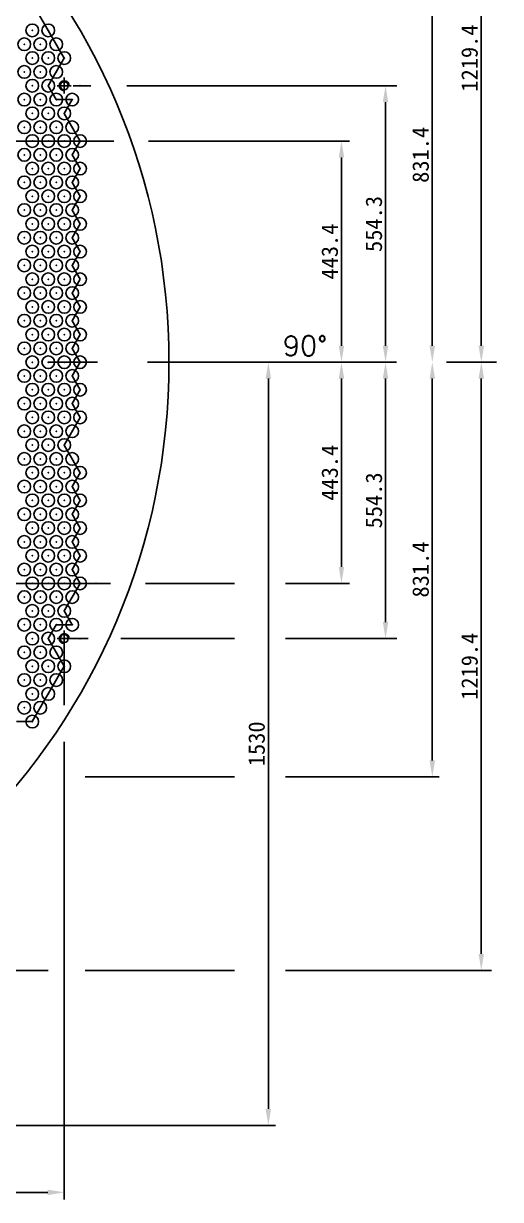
# Model space of a CAD drawing. Extents: x 193 to 9179, y 3 to 6441.
# Drawn here: x 3333 to 4290, y 2662 to 5020 of the extents above; entities that cross this region are included whole.
import ezdxf

# ---------------------------------------------------------------- set-up
doc = ezdxf.new("R2010")
doc.units = 0
doc.header["$LTSCALE"] = 400
doc.header["$MEASUREMENT"] = 0
doc.linetypes.add('CENTER', pattern=[2, 1.25, -0.25, 0.25, -0.25])
for name, color, linetype in [('1', 1, 'CENTER'), ('3', 3, 'CONTINUOUS'), ('4', 4, 'CONTINUOUS')]:
    doc.layers.add(name, color=color, linetype=linetype)
doc.styles.add('ROMANS', font='romans.shx', dxfattribs={"bigfont": 'whgtxt.shx'})

msp = doc.modelspace()

# ---------------------------------------------------------------- linework, layer by layer
at = {"layer": '1'}
msp.add_line((381.8, 4341.2), (4290.1, 4341.2), dxfattribs=at)
at = {"layer": '3', "linetype": 'CENTER'}
for p, q in [((3350.9, 5061.7), (3414.9, 4950.9)), ((3414.9, 4950.9), (3398.9, 4923.2)), ((3398.9, 4923.2), (3382.9, 4895.5)), ((3382.9, 4895.5), (3398.9, 4867.8)), ((3398.9, 4867.8), (3430.9, 4867.8)), ((3430.9, 4867.8), (3414.9, 4840)), ((3414.9, 4840), (3446.9, 4784.6)), ((3446.9, 4784.6), (3430.9, 4756.9)), ((3430.9, 4756.9), (3446.9, 4729.2)), ((3446.9, 4729.2), (3430.9, 4701.5)), ((3430.9, 4701.5), (3446.9, 4673.8)), ((3446.9, 4673.8), (3430.9, 4646.1)), ((3430.9, 4646.1), (3446.9, 4618.3)), ((3446.9, 4618.3), (3430.9, 4590.6)), ((3430.9, 4590.6), (3446.9, 4562.9)), ((3446.9, 4562.9), (3430.9, 4535.2)), ((3430.9, 4535.2), (3446.9, 4507.5)), ((3446.9, 4507.5), (3430.9, 4479.8)), ((3430.9, 4479.8), (3446.9, 4452.1)), ((3446.9, 4452.1), (3430.9, 4424.4)), ((3430.9, 4424.4), (3446.9, 4396.6)), ((3446.9, 4396.6), (3430.9, 4368.9)), ((3430.9, 4368.9), (3446.9, 4341.2)), ((3446.9, 4341.2), (3430.9, 4313.5)), ((3430.9, 4313.5), (3446.9, 4285.8)), ((3446.9, 4285.8), (3430.9, 4258.1)), ((3430.9, 4258.1), (3446.9, 4230.4)), ((3446.9, 4230.4), (3414.9, 4174.9)), ((3414.9, 4174.9), (3446.9, 4119.5)), ((3446.9, 4119.5), (3430.9, 4091.8)), ((3430.9, 4091.8), (3446.9, 4064.1)), ((3446.9, 4064.1), (3430.9, 4036.4)), ((3430.9, 4036.4), (3446.9, 4008.7)), ((3446.9, 4008.7), (3430.9, 3980.9)), ((3430.9, 3980.9), (3446.9, 3953.2)), ((3446.9, 3953.2), (3430.9, 3925.5)), ((3430.9, 3925.5), (3446.9, 3897.8)), ((3446.9, 3897.8), (3414.9, 3842.4)), ((3446.9, 3897.8), (3446.9, 3897.8)), ((3414.9, 3842.4), (3430.9, 3814.7)), ((3398.9, 3814.7), (3382.9, 3787)), ((3430.9, 3814.7), (3398.9, 3814.7)), ((3382.9, 3787), (3414.9, 3731.5)), ((3414.9, 3731.5), (3350.9, 3620.7)), ((3350.9, 3620.7), (3318.9, 3620.7))]:
    msp.add_line(p, q, dxfattribs=at)
at = {"layer": '3', "color": 4, "linetype": 'CENTER'}
msp.add_line((3636.1, 4341.2), (3838.7, 4341.2), dxfattribs=at)
at = {"layer": '3'}
for centre, radius in [((2294.9, 4341.2), 1330.2), ((3414.9, 4895.5), 8), ((3414.9, 3787), 8)]:
    msp.add_circle(centre, radius, dxfattribs=at)
at = {"layer": '3', "color": 4, "linetype": 'CENTER'}
for points in [[(3818.9, 4308.2), (3829.9, 4308.2), (3824.4, 4341.2)], [(3818.9, 2844), (3829.9, 2844), (3824.4, 2811)]]:
    msp.add_solid(points, dxfattribs=at)
at = {"layer": '4', "color": 4}
for p, q in [((4251.6, 4374.2), (4251.6, 5527.6)), ((4153.3, 4374.2), (4153.3, 5139.6)), ((3400.5, 4895.5), (3429, 4895.5)), ((3433.1, 4895.5), (3468.3, 4895.5)), ((3540.2, 4895.5), (4081.9, 4895.5)), ((4059.5, 4374.2), (4059.5, 4862.5)), ((2296.2, 4784.6), (3514.6, 4784.6)), ((3583.9, 4784.6), (3986.9, 4784.6)), ((3971.1, 4374.2), (3971.1, 4751.6)), ((3971.1, 4308.2), (3971.1, 3930.8)), ((4059.5, 4308.2), (4059.5, 3820)), ((4153.3, 4308.2), (4153.3, 3542.8)), ((4251.6, 4308.2), (4251.6, 3154.8)), ((2296.2, 3897.8), (3507.8, 3897.8)), ((3578, 3897.8), (3756.2, 3897.8)), ((3858.5, 3897.8), (3986.9, 3897.8)), ((3400.5, 3787), (3429, 3787)), ((3414.9, 3776), (3414.9, 3653.7)), ((3425.9, 3787), (3463.1, 3787)), ((3528.8, 3787), (3756.2, 3787)), ((3858.5, 3787), (4081.9, 3787)), ((3414.9, 3580.2), (3414.9, 2662.5)), ((3457.1, 3509.8), (3756.2, 3509.8)), ((3858.5, 3509.8), (4167, 3509.8)), ((2305.9, 3121.8), (3382.9, 3121.8)), ((3457.1, 3121.8), (3756.2, 3121.8)), ((3858.5, 3121.8), (4272.1, 3121.8)), ((2327.9, 2676.8), (3381.9, 2676.8))]:
    msp.add_line(p, q, dxfattribs=at)
at = {"layer": '4'}
for p, q in [((3414.9, 4880.1), (3414.9, 4911.8)), ((3824.4, 2844), (3824.4, 4308.2)), ((3414.9, 3771.6), (3414.9, 3803.2)), ((2331.3, 2811), (3838.7, 2811))]:
    msp.add_line(p, q, dxfattribs=at)
for centre in [(3350.9, 5006.3), (3382.9, 5006.3), (3334.9, 4978.6), (3366.9, 4978.6), (3398.9, 4978.6), (3350.9, 4950.9), (3382.9, 4950.9), (3414.9, 4950.9), (3334.9, 4923.2), (3366.9, 4923.2), (3398.9, 4923.2), (3350.9, 4895.5), (3382.9, 4895.5), (3334.9, 4867.8), (3366.9, 4867.8), (3398.9, 4867.8), (3430.9, 4867.8), (3350.9, 4840), (3382.9, 4840), (3414.9, 4840), (3334.9, 4812.3), (3366.9, 4812.3), (3398.9, 4812.3), (3430.9, 4812.3), (3350.9, 4784.6), (3382.9, 4784.6), (3414.9, 4784.6), (3446.9, 4784.6), (3334.9, 4756.9), (3366.9, 4756.9), (3398.9, 4756.9), (3430.9, 4756.9), (3350.9, 4729.2), (3382.9, 4729.2), (3414.9, 4729.2), (3446.9, 4729.2), (3334.9, 4701.5), (3366.9, 4701.5), (3398.9, 4701.5), (3430.9, 4701.5), (3350.9, 4673.8), (3382.9, 4673.8), (3414.9, 4673.8), (3446.9, 4673.8), (3334.9, 4646.1), (3366.9, 4646.1), (3398.9, 4646.1), (3430.9, 4646.1), (3350.9, 4618.3), (3382.9, 4618.3), (3414.9, 4618.3), (3446.9, 4618.3), (3334.9, 4590.6), (3366.9, 4590.6), (3398.9, 4590.6), (3430.9, 4590.6), (3350.9, 4562.9), (3382.9, 4562.9), (3414.9, 4562.9), (3446.9, 4562.9), (3334.9, 4535.2), (3366.9, 4535.2), (3398.9, 4535.2), (3430.9, 4535.2), (3350.9, 4507.5), (3382.9, 4507.5), (3414.9, 4507.5), (3446.9, 4507.5), (3334.9, 4479.8), (3366.9, 4479.8), (3398.9, 4479.8), (3430.9, 4479.8), (3350.9, 4452.1), (3382.9, 4452.1), (3414.9, 4452.1), (3446.9, 4452.1), (3334.9, 4424.4), (3366.9, 4424.4), (3398.9, 4424.4), (3430.9, 4424.4), (3350.9, 4396.6), (3382.9, 4396.6), (3414.9, 4396.6), (3446.9, 4396.6), (3334.9, 4368.9), (3366.9, 4368.9), (3398.9, 4368.9), (3430.9, 4368.9), (3350.9, 4341.2), (3382.9, 4341.2), (3414.9, 4341.2), (3446.9, 4341.2), (3334.9, 4313.5), (3366.9, 4313.5), (3398.9, 4313.5), (3430.9, 4313.5), (3350.9, 4285.8), (3382.9, 4285.8), (3414.9, 4285.8), (3446.9, 4285.8), (3334.9, 4258.1), (3366.9, 4258.1), (3398.9, 4258.1), (3430.9, 4258.1), (3350.9, 4230.4), (3382.9, 4230.4), (3414.9, 4230.4), (3446.9, 4230.4), (3334.9, 4202.6), (3366.9, 4202.6), (3398.9, 4202.6), (3430.9, 4202.6), (3350.9, 4174.9), (3382.9, 4174.9), (3414.9, 4174.9), (3334.9, 4147.2), (3366.9, 4147.2), (3398.9, 4147.2), (3430.9, 4147.2), (3350.9, 4119.5), (3382.9, 4119.5), (3414.9, 4119.5), (3446.9, 4119.5), (3334.9, 4091.8), (3366.9, 4091.8), (3398.9, 4091.8), (3430.9, 4091.8), (3350.9, 4064.1), (3382.9, 4064.1), (3414.9, 4064.1), (3446.9, 4064.1), (3334.9, 4036.4), (3366.9, 4036.4), (3398.9, 4036.4), (3430.9, 4036.4), (3350.9, 4008.7), (3382.9, 4008.7), (3414.9, 4008.7), (3446.9, 4008.7), (3334.9, 3980.9), (3366.9, 3980.9), (3398.9, 3980.9), (3430.9, 3980.9), (3350.9, 3953.2), (3382.9, 3953.2), (3414.9, 3953.2), (3446.9, 3953.2), (3334.9, 3925.5), (3366.9, 3925.5), (3398.9, 3925.5), (3430.9, 3925.5), (3350.9, 3897.8), (3382.9, 3897.8), (3414.9, 3897.8), (3446.9, 3897.8), (3334.9, 3870.1), (3366.9, 3870.1), (3398.9, 3870.1), (3430.9, 3870.1), (3350.9, 3842.4), (3382.9, 3842.4), (3414.9, 3842.4), (3334.9, 3814.7), (3366.9, 3814.7), (3398.9, 3814.7), (3430.9, 3814.7), (3350.9, 3787), (3382.9, 3787), (3334.9, 3759.2), (3366.9, 3759.2), (3398.9, 3759.2), (3350.9, 3731.5), (3382.9, 3731.5), (3414.9, 3731.5), (3334.9, 3703.8), (3366.9, 3703.8), (3398.9, 3703.8), (3350.9, 3676.1), (3382.9, 3676.1), (3334.9, 3648.4), (3366.9, 3648.4), (3350.9, 3620.7)]:
    msp.add_circle(centre, 12.7, dxfattribs=at)
for centre in [(3414.9, 4895.5), (3414.9, 3787)]:
    msp.add_arc(centre, 10, 0, 270, dxfattribs=at)
for p in [(3350.9, 5006.3), (3382.9, 5006.3), (3334.9, 4978.6), (3366.9, 4978.6), (3398.9, 4978.6), (3350.9, 4950.9), (3382.9, 4950.9), (3414.9, 4950.9), (3334.9, 4923.2), (3366.9, 4923.2), (3398.9, 4923.2), (3350.9, 4895.5), (3382.9, 4895.5), (3414.9, 4895.5), (3446.9, 4895.5), (3334.9, 4867.8), (3366.9, 4867.8), (3398.9, 4867.8), (3430.9, 4867.8), (3350.9, 4840), (3382.9, 4840), (3414.9, 4840), (3334.9, 4812.3), (3366.9, 4812.3), (3398.9, 4812.3), (3430.9, 4812.3), (3350.9, 4784.6), (3382.9, 4784.6), (3414.9, 4784.6), (3446.9, 4784.6), (3334.9, 4756.9), (3366.9, 4756.9), (3398.9, 4756.9), (3430.9, 4756.9), (3350.9, 4729.2), (3382.9, 4729.2), (3414.9, 4729.2), (3446.9, 4729.2), (3334.9, 4701.5), (3366.9, 4701.5), (3398.9, 4701.5), (3430.9, 4701.5), (3350.9, 4673.8), (3382.9, 4673.8), (3414.9, 4673.8), (3446.9, 4673.8), (3334.9, 4646.1), (3366.9, 4646.1), (3398.9, 4646.1), (3430.9, 4646.1), (3350.9, 4618.3), (3382.9, 4618.3), (3414.9, 4618.3), (3446.9, 4618.3), (3334.9, 4590.6), (3366.9, 4590.6), (3398.9, 4590.6), (3430.9, 4590.6), (3350.9, 4562.9), (3382.9, 4562.9), (3414.9, 4562.9), (3446.9, 4562.9), (3334.9, 4535.2), (3366.9, 4535.2), (3398.9, 4535.2), (3430.9, 4535.2), (3350.9, 4507.5), (3382.9, 4507.5), (3414.9, 4507.5), (3334.9, 4479.8), (3366.9, 4479.8), (3398.9, 4479.8), (3430.9, 4479.8), (3350.9, 4452.1), (3382.9, 4452.1), (3414.9, 4452.1), (3446.9, 4452.1), (3334.9, 4424.4), (3366.9, 4424.4), (3398.9, 4424.4), (3430.9, 4424.4), (3350.9, 4396.6), (3382.9, 4396.6), (3414.9, 4396.6), (3446.9, 4396.6), (3334.9, 4368.9), (3366.9, 4368.9), (3398.9, 4368.9), (3430.9, 4368.9), (3350.9, 4341.2), (3382.9, 4341.2), (3414.9, 4341.2), (3446.9, 4341.2), (3334.9, 4313.5), (3366.9, 4313.5), (3398.9, 4313.5), (3430.9, 4313.5), (3350.9, 4285.8), (3382.9, 4285.8), (3414.9, 4285.8), (3446.9, 4285.8), (3334.9, 4258.1), (3366.9, 4258.1), (3398.9, 4258.1), (3430.9, 4258.1), (3350.9, 4230.4), (3382.9, 4230.4), (3414.9, 4230.4), (3446.9, 4230.4), (3334.9, 4202.6), (3366.9, 4202.6), (3398.9, 4202.6), (3430.9, 4202.6), (3350.9, 4174.9), (3382.9, 4174.9), (3414.9, 4174.9), (3334.9, 4147.2), (3366.9, 4147.2), (3398.9, 4147.2), (3430.9, 4147.2), (3350.9, 4119.5), (3382.9, 4119.5), (3414.9, 4119.5), (3446.9, 4119.5), (3334.9, 4091.8), (3366.9, 4091.8), (3398.9, 4091.8), (3430.9, 4091.8), (3350.9, 4064.1), (3382.9, 4064.1), (3414.9, 4064.1), (3446.9, 4064.1), (3334.9, 4036.4), (3366.9, 4036.4), (3398.9, 4036.4), (3430.9, 4036.4), (3350.9, 4008.7), (3382.9, 4008.7), (3414.9, 4008.7), (3446.9, 4008.7), (3334.9, 3980.9), (3366.9, 3980.9), (3398.9, 3980.9), (3430.9, 3980.9), (3350.9, 3953.2), (3382.9, 3953.2), (3414.9, 3953.2), (3446.9, 3953.2), (3334.9, 3925.5), (3366.9, 3925.5), (3398.9, 3925.5), (3430.9, 3925.5), (3350.9, 3897.8), (3382.9, 3897.8), (3414.9, 3897.8), (3446.9, 3897.8), (3478.9, 3897.8), (3334.9, 3870.1), (3366.9, 3870.1), (3398.9, 3870.1), (3430.9, 3870.1), (3350.9, 3842.4), (3382.9, 3842.4), (3414.9, 3842.4), (3334.9, 3814.7), (3366.9, 3814.7), (3398.9, 3814.7), (3430.9, 3814.7), (3350.9, 3787), (3382.9, 3787), (3414.9, 3787), (3414.9, 3787), (3415.1, 3787), (3446.9, 3787), (3334.9, 3759.2), (3366.9, 3759.2), (3398.9, 3759.2), (3350.9, 3731.5), (3382.9, 3731.5), (3414.9, 3731.5), (3334.9, 3703.8), (3366.9, 3703.8), (3398.9, 3703.8), (3350.9, 3676.1), (3382.9, 3676.1), (3334.9, 3648.4), (3366.9, 3648.4), (3350.9, 3620.7)]:
    msp.add_point(p, dxfattribs=at)
at = {"layer": '4', "color": 4}
for points in [[(4054, 4862.5), (4065, 4862.5), (4059.5, 4895.5)], [(3965.6, 4751.6), (3976.6, 4751.6), (3971.1, 4784.6)], [(3965.6, 4374.2), (3976.6, 4374.2), (3971.1, 4341.2)], [(4054, 4374.2), (4065, 4374.2), (4059.5, 4341.2)], [(4147.8, 4374.2), (4158.8, 4374.2), (4153.3, 4341.2)], [(4246.1, 4374.2), (4257.1, 4374.2), (4251.6, 4341.2)], [(3965.6, 4308.2), (3976.6, 4308.2), (3971.1, 4341.2)], [(4054, 4308.2), (4065, 4308.2), (4059.5, 4341.2)], [(4147.8, 4308.2), (4158.8, 4308.2), (4153.3, 4341.2)], [(4246.1, 4308.2), (4257.1, 4308.2), (4251.6, 4341.2)], [(3965.6, 3930.8), (3976.6, 3930.8), (3971.1, 3897.8)], [(4054, 3820), (4065, 3820), (4059.5, 3787)], [(4147.8, 3542.8), (4158.8, 3542.8), (4153.3, 3509.8)], [(4246.1, 3154.8), (4257.1, 3154.8), (4251.6, 3121.8)], [(3381.9, 2671.3), (3381.9, 2682.3), (3414.9, 2676.8)]]:
    msp.add_solid(points, dxfattribs=at)

# ---------------------------------------------------------------- texts
at = {"layer": '3', "insert": (3898.2, 4374), "char_height": 40, "attachment_point": 5, "style": 'ROMANS'}
msp.add_mtext('90%%d', dxfattribs=at)
at = {"layer": '3', "color": 2, "linetype": 'CENTER', "insert": (3801, 3576.1), "char_height": 33, "attachment_point": 5, "rotation": 90}
msp.add_mtext('1530 ', dxfattribs=at)
at = {"layer": '4', "color": 2, "char_height": 33, "attachment_point": 5, "rotation": 90}
for s, insert in [('\\A1;1219.4', (4228.2, 4950.9)), ('\\A1;831.4', (4130, 4756.9)), ('\\A1;554.3', (4036.2, 4618.3)), ('\\A1;443.4', (3947.7, 4562.9)), ('\\A1;443.4', (3947.7, 4119.5)), ('554.3', (4036.2, 4064.1)), ('\\A1;831.4', (4130, 3925.5)), ('\\A1;1219.4', (4228.2, 3731.5))]:
    msp.add_mtext(s, dxfattribs=dict(at, insert=insert))

doc.saveas('drawing.dxf')
